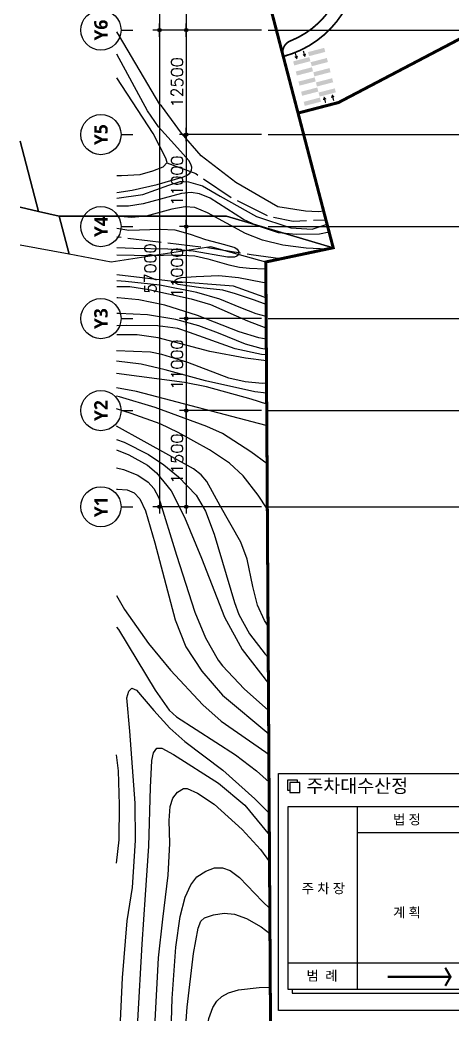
# Model space of a CAD drawing. Header units: millimetres. Extents: x 8000 to 190005487, y 8000 to 455456909.
# Drawn here: x 8000 to 59747, y 8000 to 127692 of the extents above; entities that cross this region are included whole.
import ezdxf
from ezdxf.enums import TextEntityAlignment as Align
from ezdxf.xclip import XClip

# ---------------------------------------------------------------- set-up
doc = ezdxf.new("R2010")
doc.units = ezdxf.units.MM
doc.header["$LTSCALE"] = 800
doc.header["$MEASUREMENT"] = 0
doc.header["$XCLIPFRAME"] = 0
doc.header["$PDSIZE"] = -10
for name, pattern in [('AD0023', [6, 5, -1]), ('CEN', [62, 60, -1, 0, -1]), ('HID', [2, 1.1, -0.9]), ('PHANTOM2', [31.75, 15.875, -3.175, 3.175, -3.175, 3.175, -3.175])]:
    doc.linetypes.add(name, pattern=pattern)
doc.layers.get('0').update_dxf_attribs({"linetype": 'CONTINUOUS'})
doc.layers.get('Defpoints').update_dxf_attribs({"color": 153, "linetype": 'CONTINUOUS'})
for name, color, linetype in [('1-지적선', 3, 'CONTINUOUS'), ('__COL', 2, 'CONTINUOUS'), ('_HAT', 8, 'CONTINUOUS'), ('AD0023', 1, 'AD0023'), ('BA003', 5, 'CONTINUOUS'), ('CAA002', 30, 'CONTINUOUS'), ('CEN', 1, 'CEN'), ('COL', 2, 'CONTINUOUS'), ('CONCM', 3, 'CONTINUOUS'), ('DA001', 3, 'CONTINUOUS'), ('rndur', 1, 'CONTINUOUS'), ('TEXT', 6, 'CONTINUOUS'), ('X-SEC-종$0$A-ST-AXIS-BUB', 7, 'CONTINUOUS'), ('사업부지', 7, 'CONTINUOUS'), ('지번', 251, 'CONTINUOUS')]:
    doc.layers.add(name, color=color, linetype=linetype)
doc.styles.add('SH_대대리576', font='')
doc.styles.get("Standard").update_dxf_attribs({"font": 'SIMPLEX.shx'})
doc.styles.get('SH_대대리576').set_extended_font_data('NanumGothic', bold=True)
doc.dimstyles.new('SHP 600', dxfattribs={"dimscale": 400, "dimtxt": 3.5, "dimasz": 1, "dimexe": 2, "dimexo": 2, "dimgap": 1, "dimtad": 1, "dimdec": 0, "dimzin": 0, "dimdsep": 46, "dimtxsty": 'Standard', "dimblk": 'DIMDOT', "dimcen": 0.09, "dimclrt": 3, "dimadec": 0, "dimazin": 1, "dimtfac": 1, "dimtdec": 0, "dimtix": 1, "dimtmove": 2, "dimatfit": 0, "dimldrblk": 'DIMDOT', "dimfxl": 1, "dimtfillclr": 3, "dimtolj": 1, "dimtzin": 0, "dimarcsym": 0})

# ---------------------------------------------------------------- blocks, each defined once
blk = doc.blocks.new('DIMDOT')
at = {"color": 0}
blk.add_line((-2, 0), (2, 0), dxfattribs=at)
for radius in [0.5, 0.25]:
    blk.add_circle((0, 0), radius, dxfattribs=at)
blk = doc.blocks.new('*D13')
at = {"color": 0, "lineweight": -2}
for p, q in [((36872, 126488), (23872, 126488)), ((24672, 126088), (24672, 69888)), ((36872, 69488), (23872, 69488))]:
    blk.add_line(p, q, dxfattribs=at)
at = {"layer": 'Defpoints', "color": 0}
for p in [(37672, 126488), (24672, 69488), (37672, 69488)]:
    blk.add_point(p, dxfattribs=at)
at = {"color": 0, "linetype": 'ByBlock', "lineweight": -2, "xscale": 400, "yscale": 400, "zscale": 400}
for p, rotation in [((24672, 126488), 90), ((24672, 69488), 270)]:
    blk.add_blockref('DIMDOT', p, dxfattribs=dict(at, rotation=rotation))
at = {"color": 3, "insert": (23571, 97988), "char_height": 1400, "attachment_point": 5, "rotation": 90}
blk.add_mtext('\\A1;57000', dxfattribs=at)
blk = doc.blocks.new('*D14')
at = {"color": 0, "lineweight": -2}
for p, q in [((36872, 80988), (27072, 80988)), ((27872, 80588), (27872, 69888)), ((36872, 69488), (27072, 69488))]:
    blk.add_line(p, q, dxfattribs=at)
at = {"layer": 'Defpoints', "color": 0}
for p in [(37672, 80988), (27872, 69488), (37672, 69488)]:
    blk.add_point(p, dxfattribs=at)
at = {"color": 0, "linetype": 'ByBlock', "lineweight": -2, "xscale": 400, "yscale": 400, "zscale": 400}
for p, rotation in [((27872, 80988), 90), ((27872, 69488), 270)]:
    blk.add_blockref('DIMDOT', p, dxfattribs=dict(at, rotation=rotation))
at = {"color": 3, "insert": (26771, 75238), "char_height": 1400, "attachment_point": 5, "rotation": 90}
blk.add_mtext('\\A1;11500', dxfattribs=at)
blk = doc.blocks.new('*D15')
at = {"color": 0, "lineweight": -2}
for p, q in [((36872, 91988), (27072, 91988)), ((27872, 91588), (27872, 81388)), ((36872, 80988), (27072, 80988))]:
    blk.add_line(p, q, dxfattribs=at)
at = {"layer": 'Defpoints', "color": 0}
for p in [(37672, 91988), (27872, 80988), (37672, 80988)]:
    blk.add_point(p, dxfattribs=at)
at = {"color": 0, "linetype": 'ByBlock', "lineweight": -2, "xscale": 400, "yscale": 400, "zscale": 400}
for p, rotation in [((27872, 91988), 90), ((27872, 80988), 270)]:
    blk.add_blockref('DIMDOT', p, dxfattribs=dict(at, rotation=rotation))
at = {"color": 3, "insert": (26771, 86488), "char_height": 1400, "attachment_point": 5, "rotation": 90}
blk.add_mtext('\\A1;11000', dxfattribs=at)
blk = doc.blocks.new('*D16')
at = {"color": 0, "lineweight": -2}
for p, q in [((36872, 102988), (27072, 102988)), ((27872, 102588), (27872, 92388)), ((36872, 91988), (27072, 91988))]:
    blk.add_line(p, q, dxfattribs=at)
at = {"layer": 'Defpoints', "color": 0}
for p in [(37672, 102988), (27872, 91988), (37672, 91988)]:
    blk.add_point(p, dxfattribs=at)
at = {"color": 0, "linetype": 'ByBlock', "lineweight": -2, "xscale": 400, "yscale": 400, "zscale": 400}
for p, rotation in [((27872, 102988), 90), ((27872, 91988), 270)]:
    blk.add_blockref('DIMDOT', p, dxfattribs=dict(at, rotation=rotation))
at = {"color": 3, "insert": (26771, 97488), "char_height": 1400, "attachment_point": 5, "rotation": 90}
blk.add_mtext('\\A1;11000', dxfattribs=at)
blk = doc.blocks.new('*D17')
at = {"color": 0, "lineweight": -2}
for p, q in [((36872, 113988), (27072, 113988)), ((27872, 113588), (27872, 103388)), ((36872, 102988), (27072, 102988))]:
    blk.add_line(p, q, dxfattribs=at)
at = {"layer": 'Defpoints', "color": 0}
for p in [(37672, 113988), (27872, 102988), (37672, 102988)]:
    blk.add_point(p, dxfattribs=at)
at = {"color": 0, "linetype": 'ByBlock', "lineweight": -2, "xscale": 400, "yscale": 400, "zscale": 400}
for p, rotation in [((27872, 113988), 90), ((27872, 102988), 270)]:
    blk.add_blockref('DIMDOT', p, dxfattribs=dict(at, rotation=rotation))
at = {"color": 3, "insert": (26771, 108488), "char_height": 1400, "attachment_point": 5, "rotation": 90}
blk.add_mtext('\\A1;11000', dxfattribs=at)
blk = doc.blocks.new('*D18')
at = {"color": 0, "lineweight": -2}
for p, q in [((36872, 126488), (27072, 126488)), ((27872, 126088), (27872, 114388)), ((36872, 113988), (27072, 113988))]:
    blk.add_line(p, q, dxfattribs=at)
at = {"layer": 'Defpoints', "color": 0}
for p in [(37672, 126488), (27872, 113988), (37672, 113988)]:
    blk.add_point(p, dxfattribs=at)
at = {"color": 0, "linetype": 'ByBlock', "lineweight": -2, "xscale": 400, "yscale": 400, "zscale": 400}
for p, rotation in [((27872, 126488), 90), ((27872, 113988), 270)]:
    blk.add_blockref('DIMDOT', p, dxfattribs=dict(at, rotation=rotation))
at = {"color": 3, "insert": (26771, 120238), "char_height": 1400, "attachment_point": 5, "rotation": 90}
blk.add_mtext('\\A1;12500', dxfattribs=at)
blk = doc.blocks.new('*D31')
at = {"color": 0, "lineweight": -2}
for p, q in [((36872, 141788), (27072, 141788)), ((27872, 141388), (27872, 126888)), ((36872, 126488), (27072, 126488))]:
    blk.add_line(p, q, dxfattribs=at)
at = {"layer": 'Defpoints', "color": 0}
for p in [(37672, 141788), (27872, 126488), (37672, 126488)]:
    blk.add_point(p, dxfattribs=at)
at = {"color": 0, "linetype": 'ByBlock', "lineweight": -2, "xscale": 400, "yscale": 400, "zscale": 400}
for p, rotation in [((27872, 141788), 90), ((27872, 126488), 270)]:
    blk.add_blockref('DIMDOT', p, dxfattribs=dict(at, rotation=rotation))
at = {"color": 3, "insert": (26771, 134138), "char_height": 1400, "attachment_point": 5, "rotation": 90}
blk.add_mtext('\\A1;15300', dxfattribs=at)
blk = doc.blocks.new('*D34')
at = {"color": 0, "lineweight": -2}
for p, q in [((36872, 154288), (23872, 154288)), ((24672, 153888), (24672, 126888)), ((36872, 126488), (23872, 126488))]:
    blk.add_line(p, q, dxfattribs=at)
at = {"layer": 'Defpoints', "color": 0}
for p in [(37672, 154288), (24672, 126488), (37672, 126488)]:
    blk.add_point(p, dxfattribs=at)
at = {"color": 0, "linetype": 'ByBlock', "lineweight": -2, "xscale": 400, "yscale": 400, "zscale": 400}
for p, rotation in [((24672, 154288), 90), ((24672, 126488), 270)]:
    blk.add_blockref('DIMDOT', p, dxfattribs=dict(at, rotation=rotation))
at = {"color": 3, "insert": (23571, 140388), "char_height": 1400, "attachment_point": 5, "rotation": 90}
blk.add_mtext('\\A1;27800', dxfattribs=at)
blk = doc.blocks.new('X-SEC-종$0$A-ST-AXIS-BUB-1')
at = {"layer": 'X-SEC-종$0$A-ST-AXIS-BUB'}
blk.add_line((0, 350), (0, 0), dxfattribs=at)
blk.add_circle((0, 950), 600, dxfattribs=at)
blk = doc.blocks.new('123123')
at = {"color": 8, "linetype": 'Continuous'}
for points in [[(-86523, -34988), (-84587, -34483), (-86396, -35471), (-84461, -34966)], [(-86522, -34989), (-84587, -34484), (-86396, -35473), (-84461, -34968)], [(-86365, -35592), (-88300, -36097), (-86239, -36076), (-88174, -36581)], [(-86365, -35594), (-88300, -36099), (-86238, -36078), (-88174, -36583)], [(-87842, -35874), (-88160, -35544), (-87725, -35430), (-88160, -35544)], [(-87841, -35876), (-88160, -35546), (-87724, -35432), (-88160, -35546)], [(-87870, -35468), (-87971, -35081), (-88015, -35506), (-88116, -35119)], [(-87870, -35470), (-87971, -35083), (-88015, -35508), (-88116, -35121)], [(-86874, -35622), (-87193, -35292), (-86757, -35178), (-87193, -35292)], [(-86874, -35623), (-87192, -35293), (-86757, -35180), (-87192, -35293)], [(-86902, -35216), (-87003, -34829), (-87048, -35254), (-87148, -34867)], [(-86902, -35217), (-87003, -34830), (-87047, -35255), (-87148, -34868)], [(-86207, -36197), (-84272, -35692), (-86081, -36681), (-84146, -36176)], [(-86207, -36199), (-84272, -35694), (-86081, -36682), (-84145, -36178)], [(-86049, -36802), (-87985, -37307), (-85923, -37286), (-87858, -37791)], [(-86049, -36803), (-87984, -37308), (-85923, -37287), (-87858, -37792)], [(-85892, -37407), (-83956, -36902), (-85765, -37890), (-83830, -37385)], [(-85891, -37408), (-83956, -36903), (-85765, -37892), (-83830, -37387)], [(-85734, -38011), (-87669, -38516), (-85608, -38495), (-87543, -39000)], [(-85733, -38013), (-87669, -38518), (-85607, -38497), (-87542, -39002)], [(-85576, -38616), (-83641, -38111), (-85450, -39100), (-83515, -38595)], [(-85576, -38618), (-83640, -38113), (-85449, -39101), (-83514, -38597)], [(-85418, -39221), (-87353, -39726), (-85292, -39705), (-87227, -40210)], [(-85418, -39222), (-87353, -39727), (-85292, -39706), (-87227, -40211)], [(-85260, -39826), (-83325, -39321), (-85134, -40309), (-83199, -39804)], [(-85260, -39827), (-83325, -39322), (-85134, -40311), (-83199, -39806)], [(-85103, -40430), (-87038, -40935), (-84976, -40914), (-86912, -41419)], [(-85102, -40432), (-87037, -40937), (-84976, -40916), (-86911, -41421)], [(-84625, -40280), (-84306, -40610), (-84742, -40724), (-84306, -40610)], [(-84625, -40282), (-84306, -40612), (-84741, -40725), (-84306, -40612)], [(-84597, -40686), (-84496, -41073), (-84452, -40648), (-84351, -41035)], [(-84596, -40687), (-84495, -41075), (-84451, -40650), (-84350, -41037)], [(-83658, -40027), (-83339, -40358), (-83774, -40471), (-83339, -40358)], [(-83657, -40029), (-83338, -40359), (-83774, -40473), (-83338, -40359)], [(-83629, -40433), (-83528, -40820), (-83484, -40396), (-83383, -40783)], [(-83629, -40435), (-83528, -40822), (-83484, -40397), (-83383, -40784)]]:
    blk.add_solid(points, dxfattribs=at)
at = {"layer": '1-지적선', "color": 8}
for points in [[(-83516, -58385, 0), (-96261, -54624, 0), (-116266, -54617, 0), (-118755, -54032, 0), (-124754, -31076, 0), (-132747, -125, 0)], [(-124754, -31076, 0), (-118755, -54032, 0), (-124089, -52778, 0)], [(-124089, -52778, 0), (-118755, -54032, 0), (-116266, -54617, 0), (-115078, -59168, 0), (-122790, -57756, 0)], [(-91570, -60089, 0), (-98136, -58262, 0), (-110036, -60090, 0), (-115078, -59168, 0), (-116266, -54617, 0), (-96261, -54624, 0), (-83516, -58385, 0)]]:
    blk.add_polyline3d(points, dxfattribs=at)
at = {"layer": 'AD0023', "color": 8, "flags": 128}
for points in [[(-103397, -48231), (-99948, -49523), (-95566, -52465), (-91397, -54551), (-88303, -55190), (-84385, -55041)], [(-89827, -59718), (-93329, -59244), (-99040, -58331), (-105390, -57590), (-109392, -57101)]]:
    blk.add_lwpolyline(points, dxfattribs=at)
at = {"layer": 'BA003', "color": 8, "flags": 128}
for points in [[(-109391, -52456), (-106268, -52000), (-103158, -50916), (-101818, -50476), (-101364, -50461), (-100801, -50512), (-99146, -50992), (-97012, -52200), (-92677, -54630), (-88564, -56019), (-86036, -56146), (-84250, -55556)], [(-91543, -64410), (-91784, -64300), (-95416, -62974), (-102651, -62400), (-109393, -61606)]]:
    blk.add_lwpolyline(points, dxfattribs=at)
at = {"layer": 'CAA002', "color": 8, "flags": 128}
for points, elevation in [([(-109391, -51775), (-107539, -51508), (-104550, -50831), (-101405, -49913), (-100967, -49703), (-100643, -49462), (-100453, -49160), (-100419, -48752), (-100524, -48393), (-100780, -47970), (-102128, -46431), (-104408, -43925), (-105718, -42003), (-109388, -35223)], 92000), ([(-83995, -56534), (-85164, -56777), (-87931, -56805), (-90032, -56585), (-92690, -55734), (-94254, -54992), (-98224, -52443), (-99489, -51918), (-100483, -51764), (-101661, -51886), (-106214, -53116), (-107985, -53398), (-109391, -53392)], 92000), ([(-84201, -58529), (-84245, -58534), (-86738, -58432), (-89550, -58076), (-91975, -57476), (-93980, -56668), (-98521, -54192), (-100056, -53589), (-101189, -53475), (-102810, -53764), (-105879, -54598), (-107634, -54763), (-109391, -54596)], 93000), ([(-109392, -56056), (-107947, -56297), (-104167, -56144), (-102435, -56226), (-100593, -56759), (-98774, -57380), (-96505, -57985), (-95270, -58347), (-95005, -58553), (-94808, -58860), (-94832, -59215), (-95019, -59391), (-95325, -59513), (-96132, -59525), (-100261, -58793), (-103288, -58567), (-107375, -58466), (-109392, -58396)], 94000), ([(-109392, -59223), (-105214, -59298), (-102379, -59212), (-100070, -59336), (-98498, -59700), (-95986, -60422), (-94700, -60713), (-93533, -60830), (-91645, -60911), (-91565, -60911)], 93000), ([(-91538, -65169), (-92908, -64671), (-95191, -63878), (-96711, -63468), (-99345, -63158), (-102062, -62787), (-102296, -62678), (-102420, -62548), (-102480, -62400), (-102388, -62243), (-102174, -62106), (-101692, -61928), (-99891, -61841), (-97197, -61722), (-94848, -61929), (-91945, -62496), (-91555, -62532)], 92000), ([(-91530, -66617), (-92740, -66290), (-94569, -65568), (-97080, -64531), (-99811, -63727), (-104244, -62850), (-108346, -62404), (-109393, -62356)], 93000), ([(-109393, -63027), (-107833, -63032), (-105551, -63378), (-100496, -64506), (-98182, -65182), (-93741, -67133), (-91575, -67974), (-91521, -67983)], 94000), ([(-91513, -69323), (-92387, -69166), (-94756, -68430), (-99732, -66486), (-103641, -65256), (-106747, -64597), (-109236, -64354), (-109393, -64358)], 95000), ([(-91505, -70545), (-92116, -70451), (-94001, -69902), (-97206, -68579), (-99575, -67725), (-102330, -66971), (-105720, -66405), (-109141, -66232), (-109394, -66237)], 96000), ([(-91501, -71208), (-92087, -71139), (-95221, -70457), (-100675, -68505), (-102100, -68046), (-104486, -67723), (-108189, -67682), (-109394, -67724)], 97000), ([(-91497, -71912), (-94015, -71573), (-98256, -70792), (-104417, -69153), (-106953, -68817), (-109394, -68779)], 98000), ([(-91480, -74561), (-92005, -74599), (-94016, -74434), (-95975, -73992), (-100875, -72105), (-103977, -71139), (-105339, -70874), (-109395, -70717)], 99000), ([(-91473, -75784), (-92891, -75620), (-98769, -74288), (-103592, -72970), (-106472, -72321), (-109395, -71961)], 100000), ([(-91465, -77079), (-93314, -76498), (-98657, -75004), (-101275, -74490), (-109395, -73431)], 101000), ([(-91449, -79668), (-91537, -79636), (-107005, -75561), (-109395, -75137)], 102000), ([(-91420, -84228), (-93350, -82791), (-96737, -80606), (-98613, -79739), (-104783, -77472), (-109070, -76199), (-109396, -76139)], 103000), ([(-91387, -89599), (-92462, -87975), (-94277, -85671), (-95915, -84130), (-98282, -82556), (-102024, -80459), (-104187, -79445), (-107679, -78199), (-109396, -77665)], 104000), ([(-91300, -103649), (-91739, -102972), (-92543, -101119), (-93121, -98875), (-93792, -95634), (-94555, -93603), (-97021, -89247), (-98630, -86326), (-99311, -85519), (-100212, -84833), (-106104, -81564), (-109396, -79716)], 105000), ([(-109397, -81295), (-108509, -81650), (-105597, -83111), (-103767, -84348), (-102004, -85784), (-99885, -87965), (-98793, -89873), (-97757, -92619), (-95304, -100809), (-94774, -102257), (-93515, -104548), (-91641, -106995), (-91277, -107389)], 106000), ([(-109397, -82567), (-107952, -83157), (-105714, -84368), (-104632, -85296), (-102874, -87462), (-101297, -90594), (-99238, -95502), (-96486, -102567), (-94377, -106425), (-91258, -110487)], 107000), ([(-109397, -84697), (-108570, -84892), (-106868, -85562), (-105619, -86415), (-104940, -87178), (-104356, -88291), (-102234, -95158), (-100062, -101951), (-98788, -105046), (-97251, -107696), (-96740, -108369), (-94150, -111132), (-91238, -113730)], 108000), ([(-109398, -87258), (-109295, -87240), (-108140, -87323), (-107287, -87705), (-106620, -88400), (-105963, -89835), (-104826, -93663), (-102414, -102862), (-101121, -106120), (-99209, -108996), (-96745, -111869), (-91221, -116507)], 109000), ([(-109400, -99982), (-108452, -101646), (-105602, -105705), (-102954, -108884), (-99095, -113044), (-96911, -114976), (-91580, -118691), (-91205, -118970)], 110000), ([(-109401, -103766), (-109165, -104038), (-104805, -111301), (-103127, -113659), (-102255, -114482), (-95210, -119019), (-92667, -120943), (-91185, -122288)], 111000), ([(-109275, -159804), (-109176, -155924), (-108702, -145704), (-108124, -138884), (-107510, -134888), (-107151, -129275), (-107188, -124816), (-107839, -116183), (-108176, -112222), (-107930, -111400), (-107579, -111057), (-107041, -111295), (-104965, -113731), (-103033, -115848), (-101231, -117425), (-96696, -120858), (-92883, -124288), (-91162, -125989)], 112000), ([(-107492, -159804), (-107033, -153783), (-106361, -141678), (-105959, -135753), (-105562, -129947), (-105365, -122918), (-105183, -119680), (-104976, -118767), (-104598, -118226), (-104008, -118229), (-102582, -118973), (-97212, -122418), (-94068, -125037), (-91146, -128613)], 113000), ([(-109407, -131985), (-109114, -129166), (-109048, -125001), (-109191, -120919), (-109404, -119027)], 111000), ([(-105414, -159804), (-105097, -156687), (-104396, -143282), (-103896, -138653), (-103220, -133404), (-103024, -129610), (-103116, -126856), (-102992, -125207), (-102668, -124208), (-102104, -123470), (-101394, -123065), (-100975, -123036), (-99723, -123597), (-97732, -124938), (-94384, -127956), (-92215, -130335), (-91126, -131815)], 114000), ([(-103202, -159805), (-103172, -159519), (-102754, -148175), (-102304, -142009), (-101811, -138339), (-101226, -136052), (-100536, -134555), (-99793, -133627), (-98753, -132916), (-97688, -132515), (-96740, -132522), (-95819, -132857), (-94709, -133687), (-91949, -136556), (-91091, -137401)], 115000), ([(-101774, -159805), (-101655, -158098), (-100960, -149189), (-100229, -142787), (-99649, -139762), (-99326, -138926), (-98885, -138506), (-97831, -138137), (-96547, -137946), (-95300, -138068), (-93883, -138575), (-92104, -139577), (-91073, -140369)], 116000), ([(-99974, -159806), (-99312, -155319), (-98364, -150564), (-97905, -149250), (-97425, -148456), (-96832, -147899), (-96016, -147470), (-94852, -147134), (-92357, -146825), (-91033, -146801)], 117000)]:
    blk.add_lwpolyline(points, dxfattribs=dict(at, elevation=elevation))
at = {"layer": 'DA001', "color": 8, "flags": 128}
for points in [[(-84651, -54020), (-85326, -54086), (-86833, -54002), (-90127, -53499), (-95136, -50562), (-99276, -47374), (-101657, -44695), (-104038, -41409), (-104247, -41267), (-109051, -33099), (-109387, -32568)], [(-109390, -49726), (-108806, -49758), (-106574, -49608), (-105083, -49183), (-103836, -48727), (-103366, -48196), (-103524, -47681), (-105034, -44709), (-109388, -38070)]]:
    blk.add_lwpolyline(points, dxfattribs=at)
at = {"layer": 'rndur', "linetype": 'PHANTOM2', "ltscale": 2, "const_width": 360, "flags": 128}
blk.add_lwpolyline([(206883, -157310), (202971, -156085), (192523, -138055), (192037, -134393), (187653, -139214), (180694, -143462), (173737, -143509), (161354, -148904), (157725, -144242), (154816, -136784), (158050, -127241), (126239, -144923), (122996, -147375), (114777, -142533), (78067, -156212), (59378, -150969), (50990, -145420), (42961, -141949), (35259, -140747), (23792, -141142), (15855, -140119), (12425, -139716), (9303, -139321), (5202, -130219), (-3377, -125158), (-12855, -120922), (-25433, -113134), (-31110, -107172), (-33684, -104469), (-50296, -94166), (-54916, -87820), (-58556, -75838), (-58594, -63575), (-54697, -51462), (-52838, -43399), (-53310, -35411), (-56465, -30247), (-58199, -23603), (-65933, 6044), (-65550, 7455), (-83110, 7388), (-99556, 7405), (-100789, 7832), (-83513, -58384), (-91570, -60086), (-90952, -159807)], dxfattribs=at)
at = {"layer": 'rndur', "linetype": 'PHANTOM2', "ltscale": 2, "flags": 128}
blk.add_lwpolyline([(206883, -157310), (202971, -156085), (192523, -138055), (192037, -134393), (187653, -139214), (180694, -143462), (173737, -143509), (161354, -148904), (157725, -144242), (154816, -136784), (158050, -127241), (126239, -144923), (122996, -147375), (114777, -142533), (78067, -156212), (59378, -150969), (50990, -145420), (42961, -141949), (35259, -140747), (23792, -141142), (15855, -140119), (12425, -139716), (9303, -139321), (5202, -130219), (-3377, -125158), (-12855, -120922), (-25433, -113134), (-31110, -107172), (-33684, -104469), (-50296, -94166), (-54916, -87820), (-58556, -75838), (-58594, -63575), (-54697, -51462), (-52838, -43399), (-53310, -35411), (-56465, -30247), (-58199, -23603), (-65933, 6044), (-65550, 7455), (-83110, 7388), (-99556, 7405), (-100789, 7832), (-83513, -58384), (-91570, -60086), (-90952, -159807)], dxfattribs=at)
at = {"layer": '사업부지', "color": 8, "linetype": 'Continuous', "ltscale": 10, "const_width": 200, "flags": 128}
for points in [[(-104144, 8914, -0.4136853), (-85869, -1820), (-80899, -20867, -0.414362), (-89487, -35509), (-89145, -35415), (-89482, -35503)], [(-89487, -35509), (-89511, -35419, -0.3781104), (-88616, -33647, 0.3781104), (-82351, -21246), (-87320, -2198, 0.3275382), (-99715, 7877, -0.3275382), (-101093, 8996), (-101191, 9372)]]:
    blk.add_lwpolyline(points, format="xyb", dxfattribs=at)
blk.add_lwpolyline([(-85869, -1820), (-80899, -20867, -0.414362), (-89487, -35509), (-89511, -35419, -0.3781104), (-88616, -33647, 0.3781104), (-82351, -21246), (-87320, -2198, 0.3275382), (-99715, 7877, -0.3275382), (-101093, 8996), (-101191, 9372, -0.356394)], format="xyb", close=True, dxfattribs=at)

msp = doc.modelspace()

# ---------------------------------------------------------------- linework, layer by layer
at = {"layer": '__COL', "color": 3, "ltscale": 0.8}
for p, q in [((48298.1, 33629.8), (48298.1, 11777.6)), ((107296.1, 30508), (48298.1, 30508)), ((107296.1, 14899.5), (40052.2, 14899.5)), ((40513.3, 11777.6), (40513.3, 11316.6)), ((40513.3, 11316.6), (107757.2, 11316.6))]:
    msp.add_line(p, q, dxfattribs=at)
msp.add_lwpolyline([(40052.2, 11777.6), (40052.2, 33629.8), (107296.1, 33629.8), (107296.1, 11777.6)], close=True, dxfattribs=at)
at = {"layer": '_HAT'}
for p, q in [((41161.3, 36787.3), (39964.5, 36787.3)), ((39964.5, 36787.3), (39964.5, 35613.6)), ((41161.3, 36500.6), (41161.3, 36787.3)), ((39964.5, 35613.6), (40233.9, 35613.6))]:
    msp.add_line(p, q, dxfattribs=at)
at = {"layer": 'CEN'}
for p, q in [((37672.1, 126488.1), (211647.1, 126488.1)), ((37672.1, 113988.1), (211672.1, 113988.1)), ((37672.1, 102988.1), (211672.1, 102988.1)), ((37672.1, 91988.1), (211672.1, 91988.1)), ((37672.1, 80988.1), (211672.1, 80988.1)), ((37672.1, 69488.1), (211672.1, 69488.1))]:
    msp.add_line(p, q, dxfattribs=at)
at = {"layer": 'COL', "color": 130, "linetype": 'HID', "ltscale": 1000, "const_width": 260.4}
for points in [[(58827.7, 12199.6), (59452.7, 13282.1), (58827.7, 14364.6)], [(59452.7, 13282.1), (51929.4, 13282.1)]]:
    msp.add_lwpolyline(points, dxfattribs=at)
at = {"layer": 'CONCM', "color": 4, "ltscale": 0.3}
for p, q in [((38897, 37593.1), (108557.6, 37593.1)), ((38897, 9246.9), (38897, 37593.1)), ((108557.6, 9246.9), (38897, 9246.9))]:
    msp.add_line(p, q, dxfattribs=at)
at = {"layer": 'rndur', "linetype": 'PHANTOM2', "ltscale": 2, "const_width": 360, "flags": 128}
msp.add_lwpolyline([(71930.3, 130695.3), (69248.7, 129995), (46070.3, 117827.8), (41231.2, 116564.2)], dxfattribs=at)
at = {"layer": 'TEXT'}
for p, q in [((41430.7, 36500.6), (40233.9, 36500.6)), ((40233.9, 36500.6), (40233.9, 35303.8)), ((41430.7, 35303.8), (41430.7, 36500.6)), ((40233.9, 35303.8), (41430.7, 35303.8))]:
    msp.add_line(p, q, dxfattribs=at)

# ---------------------------------------------------------------- block references
ref = msp.add_blockref('123123', (128944.9, 158844.9))
XClip(ref).set_block_clipping_path([(-120944.9433038561, -150844.9393511166), (163055.0566959581, 70755.0606488834)])
at = {"layer": 'X-SEC-종$0$A-ST-AXIS-BUB', "xscale": 4, "yscale": 4, "zscale": 4, "rotation": 90}
for p in [(21472.1, 126488.1), (21472.1, 113988.1), (21472.1, 102988.1), (21472.1, 91988.1), (21472.1, 80988.1), (21472.1, 69488.1)]:
    msp.add_blockref('X-SEC-종$0$A-ST-AXIS-BUB-1', p, dxfattribs=at)

# ---------------------------------------------------------------- texts
at = {"color": 7, "style": 'SH_대대리576'}
for s, p in [('법 정', (54247.6, 31509.7)), ('주 차 장', (44259.9, 23274.9)), ('계 획', (54247.6, 20405.8)), ('범  례', (44096.7, 12832.8))]:
    msp.add_text(s, height=1163.11, dxfattribs=at).set_placement(p, align=Align.CENTER)
at = {"layer": 'X-SEC-종$0$A-ST-AXIS-BUB', "style": 'SH_대대리576'}
for s, p in [('Y6', (17672.1, 126488.1)), ('Y5', (17672.1, 113988.1)), ('Y4', (17672.1, 102988.1)), ('Y3', (17672.1, 91988.1)), ('Y2', (17672.1, 80988.1)), ('Y1', (17672.1, 69488.1))]:
    msp.add_text(s, height=1600, rotation=90, dxfattribs=at).set_placement(p, align=Align.MIDDLE_CENTER)
at = {"layer": '지번', "color": 7, "style": 'SH_대대리576'}
msp.add_text('주차대수산정', height=1615.43, dxfattribs=at).set_placement((42220.6, 35296))

# ---------------------------------------------------------------- dimensions: what is measured, and where the dimension line sits
for base, p1, p2, picture, middle in [((24672.1, 126488.1), (37672.1, 154288.1), (37672.1, 126488.1), '*D34', (23571.2, 140388.1)), ((27872.1, 126488.1), (37672.1, 141788.1), (37672.1, 126488.1), '*D31', (26771.2, 134138.1)), ((24672.1, 69488.1), (37672.1, 126488.1), (37672.1, 69488.1), '*D13', (23571.2, 97988.1)), ((27872.1, 113988.1), (37672.1, 126488.1), (37672.1, 113988.1), '*D18', (26771.2, 120238.1)), ((27872.1, 102988.1), (37672.1, 113988.1), (37672.1, 102988.1), '*D17', (26771.2, 108488.1)), ((27872.1, 91988.1), (37672.1, 102988.1), (37672.1, 91988.1), '*D16', (26771.2, 97488.1)), ((27872.1, 80988.1), (37672.1, 91988.1), (37672.1, 80988.1), '*D15', (26771.2, 86488.1)), ((27872.1, 69488.1), (37672.1, 80988.1), (37672.1, 69488.1), '*D14', (26771.2, 75238.1))]:
    dim = msp.add_linear_dim(base=base, p1=p1, p2=p2, angle=90, dimstyle='SHP 600')
    dim.commit()
    dim.dimension.update_dxf_attribs({"geometry": picture, "text_midpoint": middle})

doc.saveas('drawing.dxf')
